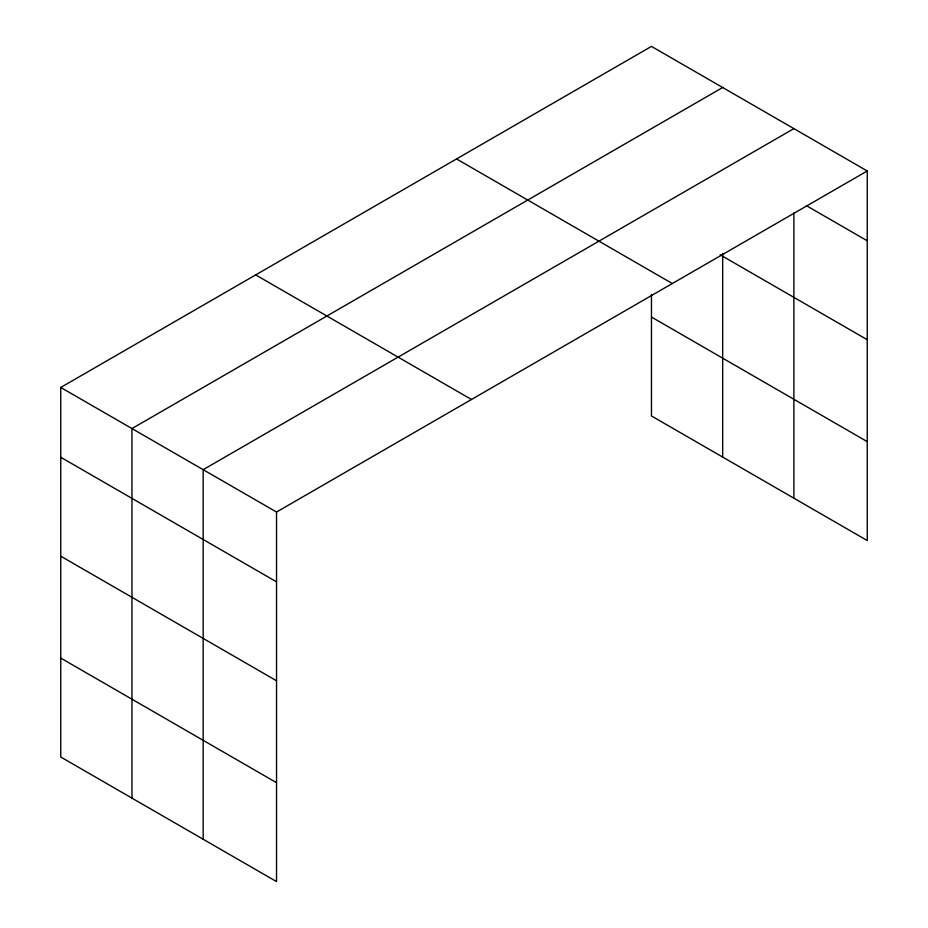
<?xml version="1.0" encoding="UTF-8"?>
<svg xmlns="http://www.w3.org/2000/svg" width="928" height="928" viewBox="0 0 928 928"><rect width="100%" height="100%" fill="white"/><g stroke="black" fill="none" stroke-linecap="round" stroke-linejoin="round"><path stroke-width="1.39" d="M60.749 387.452L276.532 512.036L276.532 881.6L60.749 757.016L60.749 387.452L651.468 46.4L867.251 170.984L867.251 540.548L651.468 415.964L651.468 294.396M722.68 87.51L131.962 428.562L131.962 798.126M793.881 128.621L203.162 469.672L203.162 839.237M276.532 512.036L867.251 170.984M806.316 205.622L867.251 240.793M720.174 254.806L867.251 339.718M456.53 158.943L672.313 283.527M651.468 317.051L867.251 441.635M255.687 274.908L471.47 399.492M60.749 457.26L276.532 581.844M60.749 556.185L276.532 680.769M60.749 658.091L276.532 782.675M793.881 212.779L793.881 498.197M722.68 253.379L722.68 457.075"/></g></svg>
